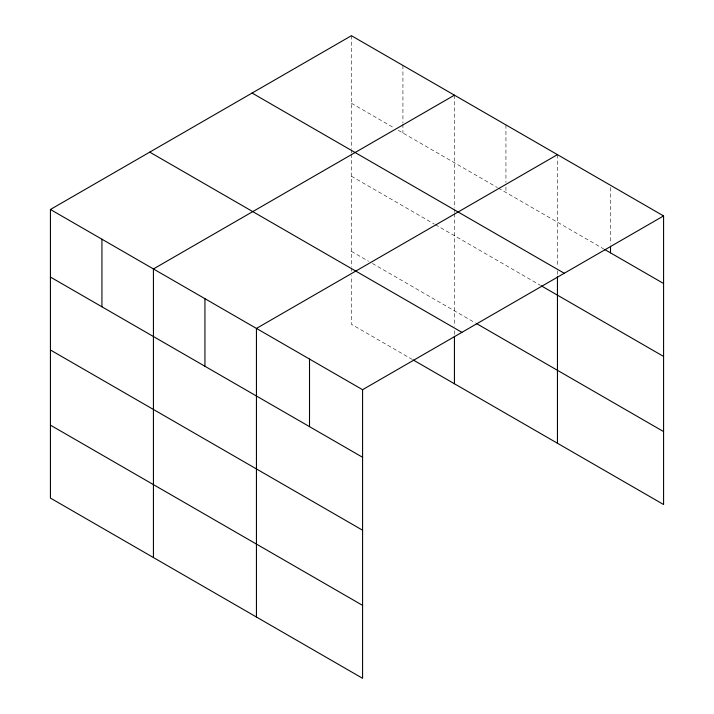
<?xml version="1.0" encoding="UTF-8"?>
<svg xmlns="http://www.w3.org/2000/svg" width="714" height="714" viewBox="0 0 714 714"><rect width="100%" height="100%" fill="white"/><g stroke="black" fill="none" stroke-linecap="round" stroke-linejoin="round"><path stroke-width="0.54" stroke-dasharray="3.57 2.68" d="M351.422 103.28L394.351 128.056M398.162 130.26L497.355 187.532M498.31 188.077L603.758 248.963M351.422 176.215L434.407 224.125M435.361 224.669L540.275 285.243M351.422 251.364L368.594 261.27M372.413 263.475L475.417 322.951M412.469 359.544L351.422 324.299L351.422 275.675M610.515 187.496L610.515 244.001M557.447 154.643L557.447 266.429M557.447 270.847L557.447 275.265M505.94 124.905L505.94 182.516M505.94 186.943L505.94 192.485M454.434 95.176L454.434 208.06M454.434 209.166L454.434 212.477M454.434 213.584L454.434 326.307M454.434 330.725L454.434 335.143M402.928 65.438L402.928 123.04M402.928 124.147L402.928 133.009M351.422 35.7L351.422 148.583M351.422 149.69L351.422 153.01M351.422 154.108L351.422 266.831M351.422 267.937L351.422 271.258"/><path stroke-width="1.07" d="M50.426 209.479L362.578 389.701L362.578 678.3L50.426 498.077L50.426 209.479L351.422 35.7L663.574 215.923L663.574 504.521L413.424 360.088M454.434 95.176L153.43 268.955L153.43 557.554M557.447 154.643L256.442 328.431L256.442 617.03M362.578 389.701L663.574 215.923M604.722 249.516L663.574 283.494M252.096 93.052L564.247 273.266M541.23 285.796L663.574 356.429M476.372 323.496L663.574 431.577M149.753 152.136L461.904 332.349M50.426 277.059L362.578 457.281M50.426 349.994L362.578 530.216M50.426 425.142L362.578 605.365M610.515 246.214L610.515 252.863M557.447 276.372L557.447 443.242M454.434 336.249L454.434 383.775M309.51 359.062L309.51 426.642M204.936 298.693L204.936 366.264M101.932 239.217L101.932 306.797"/></g></svg>
